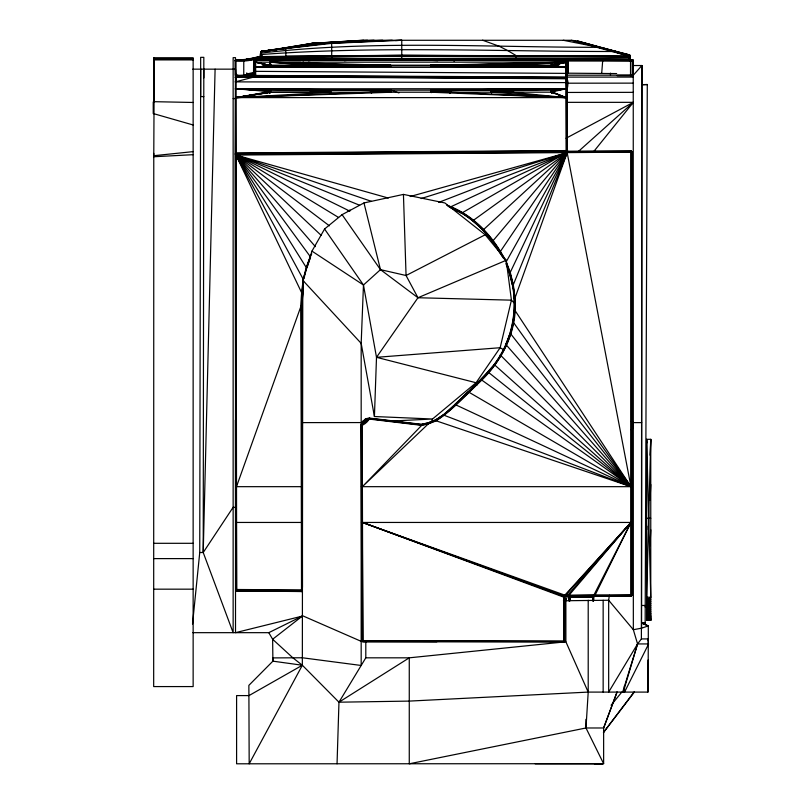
<?xml version="1.0" encoding="UTF-8"?>
<svg xmlns="http://www.w3.org/2000/svg" width="804" height="804" viewBox="0 0 804 804"><rect width="100%" height="100%" fill="white"/><g stroke="black" fill="none" stroke-linecap="round" stroke-linejoin="round"><path stroke-width="1.21" d="M153.775 153.413L153.675 686.576L193.141 686.576L193.141 57.737L153.805 57.737L154.267 59.265L193.141 59.265M154.207 63.486L154.267 59.265L153.775 155.715L193.141 151.634M431.808 421.396L432.522 419.005L476.068 382.734L500.158 347.72L511.424 300.163L506.218 260.285L485.214 234.768L444.843 202.94L403.437 194.407L363.971 202.94L342.082 214.658L324.565 228.999L311.962 251.119L302.786 280.305L302.344 665.24L249.18 763.8L248.868 685.36L272.898 661.159L272.636 639.26L302.344 616.095L235.512 632.668L235.512 57.657L233.14 57.657L233.14 632.668L203.221 552.509L203.824 57.335L200.658 57.335L200.658 96.591L203.824 96.591M203.814 77.938L203.824 69.154M567.162 99.284L567.162 97.756L566.116 97.616L235.522 97.616L236.547 590.99L302.475 591.442L301.51 589.925L300.957 306.244C301.259 288.334 303.751 269.983 311.741 253.752M247.431 75.566L243.753 75.988L243.773 59.888L261.33 57.456M254.607 77.033L254.607 60.933L255.652 59.888L567.564 59.908L567.815 72.943M254.597 76.29L254.908 58.963L261.411 56.622M566.569 90.159C567.875 88.802 568.981 78.712 566.177 78.32L255.049 76.712C252.376 76.531 255.2 77.144 254.607 75.335L254.918 76.119L254.607 60.993L255.652 59.948L254.607 61.003L255.26 58.692L235.17 60.189L235.17 75.345M567.081 76.29L567.162 60.933L566.116 59.808L262.606 59.787C259.692 58.491 259.833 52.974 261.491 51.275C259.993 52.23 260.556 55.496 260.818 57.506C263.22 63.335 263.029 55.727 261.22 54.531L261.491 51.215M567.111 76.491L567.232 60.933L566.116 59.808L632.276 59.918L633.24 60.531L633.341 629.713L637.562 643.934L623.251 692.093M567.453 72.943L567.463 60.933L566.116 59.808L632.678 59.978M568.197 72.943L568.197 59.797M609.362 595.282L608.668 600.256L608.668 692.093L637.562 643.934L641.391 638.919L641.894 65.526L633.341 65.526M563.423 600.759L608.668 600.256L633.341 629.713L641.572 628.175L641.894 65.526L633.341 75.184L566.589 75.184M641.883 84.33L641.894 65.526L641.904 84.792L647.29 84.52L641.934 84.641M192.528 624.035L199.744 552.509L200.658 69.154M253.531 73.013L253.652 58.762L261.089 56.391L253.652 58.762M253.913 72.973L254.054 58.782L261.883 58.109M254.275 72.953L254.285 59.355L256.798 57.928M254.506 71.737L254.908 58.963L235.281 60.3M366.614 641.682L362.845 641.672L362.202 425.628C362.524 422.06 365.83 419.045 369.448 419.105L421.698 425.356L428.271 423.909L436.2 420.834L630.949 486.671L567.172 152.659L566.187 151.082L565.785 67.325L566.116 59.888L567.564 59.908M235.17 81.877L566.569 82.601L567.152 151.494L631.572 151.504L631.663 595.372L594.628 595.754L593.282 597.111L593.282 600.869M567.182 78.802L567.162 60.893L566.498 59.958L567.132 61.305L567.091 60.521L633.24 60.531L633.24 75.747L617.221 75.717M153.996 57.737L153.785 101.676L193.141 102.47M648.295 643.934L648.295 625.904L641.592 623.17L645.17 623.17L647.29 84.52M285.35 48.672L286.767 47.496L311.801 43.356L362.493 40.28L571.282 40.29L577.453 40.964L617.02 52.009M567.212 92.45L567.182 89.053L566.167 88.711L550.72 90.128L491.626 90.782L491.606 92.983L491.626 90.782L490.651 90.138L390.895 90.169L235.17 88.882M253.963 76.752L566.619 77.938L567.152 78.259L567.383 151.353L631.351 151.172L631.914 151.735L631.914 595.02L630.949 596.065L594.628 596.065L593.593 596.719L593.513 600.869M563.313 40.28L603.784 48.32L629.291 54.803C630.557 55.526 630.406 59.375 628.899 59.375L401.769 58.501L262.586 59.275L261.682 59.235L260.486 56.853L261.149 51.376L260.888 54.622C262.406 55.295 262.968 62.943 261.149 57.707M567.101 63.134L566.056 62.119L270.224 62.189L269.792 65.466L270.224 62.189L274.496 59.888L312.022 59.084M510.168 92.812L510.63 90.209L510.6 92.45M382.634 40.28L321.992 43.356L286.767 48.129C285.048 48.32 288.164 47.607 285.51 47.818L261.33 51.436L260.848 52.34L261.682 51.295L274.968 49.758M629.2 59.546C630.356 61.446 632.557 59.285 633.019 60.933L632.899 75.968M632.276 60.24L629.592 60.009M153.976 59.898L153.795 76.621L153.805 59.898L193.141 59.898M270.596 92.259L269.802 91.626L235.914 97.616L370.825 92.199L390.895 92.239L235.914 97.616L270.596 92.259L551.021 92.179L566.167 88.711L235.914 88.792L270.054 90.48L270.033 92.721L270.054 90.48L270.667 90.209L390.895 90.169L398.935 92.922M370.704 92.42L370.795 90.209L390.603 90.209L390.533 92.46L390.603 90.209L371.287 90.5L371.267 92.701L371.287 90.5L370.523 90.179L235.914 88.792L269.802 91.626M551.383 92.601L551.413 90.39L550.72 90.128L550.72 92.359M551.695 93.043L551.413 90.39L566.167 88.711L430.592 90.159L430.592 92.38M647.753 692.093L648.074 659.994M648.275 640.798L648.225 638.708M301.771 591.543L301.611 590.548L236.627 590.297C234.597 588.94 237.18 592.397 236.667 589.875L235.904 76.692L253.652 76.641C256.446 76.601 252.888 71.455 255.652 71.345L566.147 73.385L567.192 74.079L567.222 78.943M235.512 60.933L235.512 59.968M371.307 92.751L371.287 90.5M330.273 90.349L329.831 91.515L330.836 92.249L235.914 97.616L270.767 92.269L310.766 92.219L330.273 90.349L330.223 92.611L330.735 90.189L330.735 92.41M551.433 92.641L551.484 90.46L566.167 88.711L430.592 90.159L450.572 90.229L450.572 92.45M629.029 59.898L629.954 56.813L629.612 54.943L630.014 57.235L629.11 59.787L629.602 59.114L629.11 59.717L401.769 58.782L262.606 59.566L260.586 54.853L261.28 53.064C372.654 40.009 484.943 47.295 596.759 47.315L629.381 56.23L630.014 57.235L629.301 54.984L577.453 40.964M199.744 552.509L203.221 552.509L215.1 69.154M270.325 92.52L270.375 90.279L235.914 88.792L330.735 90.189L310.766 92.219L311.51 91.123L310.565 90.199L235.914 88.792L269.762 90.973L270.054 90.48M272.857 657.903L302.344 657.772L361.177 665.471L365.8 657.823L365.8 641.783L361.177 641.341L302.344 615.643M650.054 604.367L650.768 620.266L646.657 619.884L650.768 619.884L646.657 618.648L650.768 618.648L646.657 616.507L650.768 616.507L646.657 613.522L650.768 613.522L646.657 609.844L650.768 609.844L646.657 605.713L650.768 605.713L646.657 601.422L650.768 601.422L646.657 597.231L650.768 439.316L646.657 439.316L646.657 620.266L650.768 620.266L650.768 439.316L650.054 455.205M270.606 92.44L270.667 90.209L235.914 88.792L269.873 90.701L269.913 92.872M269.742 91.435L269.762 93.184M337.047 763.8L338.966 702.193L361.177 665.471L361.177 343.368L363.468 285.008L324.565 228.999M390.442 92.138L389.87 91.033L390.603 90.209L371.358 90.571L371.368 92.822M390.834 92.4L390.895 90.169M254.607 68.219L255.652 67.365L330.836 65.224L270.224 62.189L270.134 65.265L270.224 62.189L390.895 65.275L371.458 65.506L270.224 62.189L255.652 62.139L254.677 62.772M286.425 48.34L326.856 43.356L392.241 40.28M254.687 75.737L566.177 77.485L567.222 78.099M286.536 47.557C284.576 48.923 287.128 48.019 285.209 48.049L265.421 51.014M367.528 40.28L314.354 43.356L286.767 47.808L285.862 48.602L286.767 47.567L312.404 43.356L363.689 40.28M392.473 421.005L432.522 419.005L374.423 416.522L376.503 357.318L363.468 285.008L311.962 251.119M625.643 54.009L623.834 53.526L629.622 55.144L630.014 56.742L629.874 55.225L629.894 56.009M633.15 65.908L633.24 60.531L629.592 60.581M567.152 89.887C566.84 71.395 566.287 96.852 566.498 97.616L566.519 150.569L567.152 151.976L631.994 152.127M431.034 92.49L430.864 90.189L430.864 92.42M550.901 92.38L550.981 90.169L566.167 88.711L490.651 90.138L490.651 92.37L490.651 90.138L510.821 90.159L510.852 92.38M303.088 289.118L301.922 306.264L302.465 587.342M646.657 529.796L646.828 526.128M646.657 575.031L646.828 571.363M650.054 500.45L650.768 484.551M646.828 616.598L646.657 620.266L648.717 620.175L648.717 599.302L650.768 597.231L646.657 439.316L646.828 442.984M650.054 545.685L650.768 529.796M235.17 60.933C244.617 61.526 253.009 60.792 260.888 56.672M567.081 78.953L567.121 61.405L566.076 60.431M490.993 92.44L491.103 90.239L510.63 90.209L491.133 92.108L510.761 92.189L566.116 97.616L551.614 91.716M641.391 638.919L648.295 638.919L648.054 692.093L588.206 692.093L409.266 701.098L338.966 702.193L302.344 665.24L248.989 695.591L236.597 695.591L236.597 763.8L603.633 763.71L585.985 727.982L588.206 692.093L588.206 600.256M567.121 76.028L567.162 60.893L633.321 60.933L632.678 59.988L629.592 59.938M603.824 48.33L629.301 55.225C630.436 53.456 628.065 60.431 631.763 60.3L632.678 59.998L630.537 59.898L630.527 76.078M566.77 67.868L550.72 65.184L270.767 65.164L270.224 62.189L269.993 65.325L270.224 62.189L311.51 65.667M286.767 48.17L285.752 48.361L285.842 56.36L401.759 55.386L629.381 56.23L629.11 59.868L515.736 59.114L515.776 55.386L507.625 50.551L499.264 46.27L482.541 40.2M371.458 65.506L370.523 66.179L255.652 67.365L269.802 65.797L551.755 65.807L565.785 67.325L490.651 65.275L566.056 62.119L551.594 65.436L566.056 62.119L450.863 65.335L449.938 65.878L431.597 65.647L430.693 66.23L565.785 67.325L551.765 65.717L565.785 67.325L450.964 66.25L430.693 65.315L566.056 62.119L551.685 65.516L565.785 67.325L490.651 66.29L491.676 65.697L509.987 65.727L566.056 62.119L551.725 65.566L565.785 67.325L255.652 67.365L269.792 65.466L255.652 62.139L269.762 65.506L255.652 67.365L390.895 66.199L389.89 65.616M601.724 72.943L602.759 59.818M629.18 58.541L629.11 59.868L628.668 59.054L515.947 58.29L262.204 58.923L261.581 58.873L260.365 55.536L261.22 54.531C378.443 45.818 496.098 51.556 613.482 51.506L629.632 56.25L629.301 54.984L629.994 55.938M645.17 623.17L641.622 622.919L648.295 625.904L641.582 628.175M260.918 53.898L260.747 51.868L261.491 51.275L331.67 43.356L401.759 40.28L401.769 58.943L273.511 59.486M285.008 48.722L286.073 47.677M631.843 151.745L630.949 151.172L568.207 151.604L567.081 150.569L235.17 152.951L235.552 76.732L566.177 78.762L567.222 79.385M362.845 641.672L361.82 425.597C362.142 421.849 365.609 418.673 369.408 418.723L421.658 424.974C441.758 422.361 454.361 404.643 468.742 392.352C480.48 380.955 492.872 369.8 500.791 355.237C518.007 327.851 518.811 292.475 506.309 263.109M632.637 76.058L632.678 59.998L630.768 60.3M631.351 151.172L631.351 595.985L594.628 595.985L593.664 596.709L593.583 600.869M594.236 596.136L593.834 595.181L630.949 522.449L563.805 596.307L564.036 641.954L564.699 641.069L361.8 640.627L362.453 641.592L436.894 641.753M506.218 264.506C520.128 297.098 515.686 336.203 494.128 364.463L630.949 486.671L443.225 414.934L435.708 419.909L427.969 422.904L421.577 424.311L369.348 418.07C365.237 418.09 361.609 421.537 361.157 425.547L361.88 640.627L362.453 641.512M510.329 91.957L510.178 90.561L491.133 92.108L510.761 92.189M564.609 597.111L565.353 596.065L564.941 595.181L362.493 522.449L563.654 597.111L565.735 595.985L565.735 595.02L630.949 522.449L594.628 596.065M361.157 425.547L361.348 424.15M303.58 280.787L301.942 292.576L301.339 306.254L302.013 591.654M303.44 284.375L301.691 306.264L302.274 591.613L301.51 589.925L235.703 589.493L235.411 420.09M302.173 591.382L236.587 590.659L235.954 589.955L235.17 155.041L235.914 155.041L301.56 292.535L302.525 292.626L303.339 286.757M631.612 435.034L633.341 422.613L631.572 420.844M329.791 65.637L330.836 66.139L255.652 67.365L269.732 65.576L255.652 67.365L270.767 66.089L255.652 67.365L269.722 65.626M629.974 55.757L629.522 55.355L629.341 55.958M254.607 61.034L255.652 59.998L566.076 60.36L567.051 60.913L566.478 60.35M629.11 59.868L629.582 57.365M629.854 57.566L629.381 59.526L631.763 60.3L629.421 59.476L629.823 57.396M510.389 92.591L510.309 90.42L491.435 91.867L491.626 90.782M551.705 91.535L551.725 90.882L566.167 88.711L514.037 90.128L513.002 92.359M569.554 600.869C572.347 596.638 565.674 592.91 564.046 597.111L564.046 642.034L564.609 641.471L564.699 597.111M260.918 51.878L261.521 51.456M567.162 75.375L566.85 76.089M631.341 595.905L631.994 595.02L564.941 595.181M254.607 61.194L255.652 60.159L566.076 60.531L567.121 61.596M629.241 59.395L629.371 56.581L515.917 55.747L401.759 55.637L261.863 57.054M567.232 89.716L566.85 60.179L632.989 60.591L629.18 59.576M260.707 56.602L260.818 57.506M632.668 60.541C629.512 59.988 635.291 60.179 631.271 60.37L629.21 59.627M304.033 278.405L306.636 267.642L310.525 256.958L235.914 155.041L631.914 152.127M567.212 77.697L566.177 77.104L255.652 75.475L254.295 76.621M491.686 65.888L509.987 65.827M567.212 87.204L566.579 88.651L566.076 60.36M631.401 429.869L633.341 422.613L641.692 422.613M567.212 87.636L566.589 88.239M629.371 56.069L616.99 52.019M566.589 87.375L567.212 86.782M254.526 76.4L254.607 75.455M505.987 263.25C520.449 296.153 516.238 335.931 494.38 364.644C483.073 379.599 468.471 391.628 455.124 404.673C445.707 413.769 435.165 423.015 421.618 424.612L369.378 418.371C365.408 418.321 361.8 421.658 361.458 425.577L362.222 641.25L564.006 641.773L564.388 597.111C566.026 593.523 571.694 597.292 568.991 600.869L568.609 596.367L565.343 596.136M622.678 692.093L637.562 643.934L648.627 643.934L624.557 692.093L624.386 685.923M567.212 86.36L567.142 87.033M390.071 91.837L370.825 92.199L371.358 90.571M551.433 91.937L566.116 97.616L430.693 92.219L431.627 91.294L431.125 90.299L450.32 90.37L450.32 92.601M236.165 590.719L235.622 589.453M261.38 51.959L261.913 51.295L275.068 49.758M236.487 486.671L300.957 306.244L301.992 306.264L302.214 415.256M628.899 59.375L629.291 56.933L401.759 55.989L261.813 57.315L260.406 55.185M388.302 198.045L235.914 155.041L306.274 267.531L306.977 267.742L310.525 256.958M588.206 692.093L565.875 641.783L565.875 600.256L567.654 595.573M631.562 427.296L633.341 422.613L631.15 421.386M435.708 419.909C435.879 420.211 436.029 420.522 436.2 420.834C453.265 409.578 466.923 393.97 481.807 380.101C503.575 358.956 517.766 328.635 515.022 297.902L567.172 152.659L451.084 206.658L450.672 207.623L462.089 213.452L462.622 212.557L568.207 151.604M454.913 404.452L468.3 391.86L630.949 486.671L510.942 334.173L510.017 333.861L505.786 344.403L630.949 486.671L454.913 404.452L443.225 414.934L435.748 419.969L427.989 422.974L421.587 424.381L421.698 425.356L362.383 486.671L428.271 423.909L427.969 422.904M551.021 92.179L566.116 97.616L450.602 92.158L430.693 92.219L449.928 91.013L449.959 93.153L450.32 90.37L430.592 90.159M242.848 77.154L243.712 75.184M629.421 58.401L629.381 59.476M261.109 51.989L261.571 51.406L261.39 51.918M632.989 76.058L633.24 75.345L617.241 75.345M567.865 596.065L567.865 595.02L630.949 522.449L568.267 596.136M203.221 552.509L233.14 507.284L235.512 507.414M255.21 60.069L255.25 75.536L254.617 76.601L235.2 77.013M478.491 383.357L376.503 357.318L417.959 297.741L506.218 260.285M365.478 420.211C363.78 419.115 367.378 417.547 366.996 419.527C365.85 419.899 360.142 421.427 362.745 423.427M634.004 692.093L603.422 732.565L634.326 692.093M494.189 364.503L481.124 379.408L481.807 380.101L630.949 486.671L515.203 310.776L514.228 310.726M594.106 151.092L633.341 102.339L566.77 102.339M551.755 65.807L565.785 67.325L550.72 66.25M611.1 705.219L621.824 692.093M632.276 76.078L632.276 59.918L630.648 60.3M454.963 404.502L488.139 372.061L630.949 486.671L513.836 322.987L512.801 322.796M631.291 60.37L633.25 60.551L632.637 60.24M567.805 151.524L566.719 152.147L235.15 154.499M568.609 596.367L569.343 595.633L593.834 595.181M286.234 47.667L285.862 48.602M632.989 60.23L632.668 60.059M235.914 81.737L255.049 76.712L255.652 75.475L255.652 58.561M566.569 86.973L567.091 83.787M502.048 256.205L492.47 241.421L483.033 230.085L567.172 152.659L410.161 196.528M286.073 48.27L285.199 48.632L286.304 48.24M629.09 59.305C630.738 58.049 629.612 55.084 629.823 55.938L629.823 56.521L615.472 51.747L571.282 40.29M363.468 285.008L380.473 269.642L406.06 275.511L485.214 234.768M632.286 59.938L629.341 60.059M578.367 151.484L633.341 102.339L566.096 138.228M285.48 48.592L286.425 48.28L285.752 48.562M329.891 65.486L311.389 65.456M262.024 59.456L261.642 57.265L262.385 56.612L285.842 56.26L401.759 55.265L629.381 56.23M492.47 241.421L567.172 152.659L421.145 198.558M567.463 151.303L235.14 153.996M338.966 702.193L409.266 657.823L565.875 641.783L365.8 641.783M235.2 60.22L247.642 59.446M347.841 211.15L349.991 210.055M192.88 632.668L268.787 632.668L302.344 616.095M261.159 51.737L268.968 50.491L261.28 51.647M438.713 202.387L567.172 152.659L513.294 284.737L515.022 297.902L513.977 297.972M566.609 87.797L567.142 87.475L566.86 84.018M235.17 77.295L254.607 77.144M235.512 75.184L237.863 75.184M257.26 57.566L260.586 56.471M286.536 48.2L285.953 48.531L286.767 47.878L317.65 43.356L374.051 40.28M390.252 65.375L371.146 65.345M270.204 65.235L270.767 65.164L270.224 62.189L270.566 65.174M491.133 66.24L511.022 66.3L491.636 65.988L510.058 65.978M262.395 56.712L261.521 57.597L401.759 56.34L629.904 56.933M551.544 65.395L566.056 62.119L550.72 65.184M255.511 72.058L247.009 73.948L247.009 75.184L255.481 74.4M551.484 65.355L566.056 62.119L550.981 65.204M551.253 65.265L566.056 62.119M361.961 641.019L564.609 641.471M260.516 56.36L243.873 59.928M245.069 59.908L259.461 56.903M244.758 59.938L250.838 58.682M253.27 58.179L259.35 56.923M153.785 101.867L153.232 101.977L153.232 113.545L193.141 124.982M603.633 763.71L603.633 727.982L617.03 692.093L603.633 727.982L585.985 727.982L409.266 763.8L409.266 657.823L365.8 657.823M567.242 150.961L235.16 153.494M301.54 45.456L303.952 44.984M306.364 44.521L312.404 43.356M282.254 48.692L285.842 48.009M307.228 44.662L309.6 44.23M311.972 43.788L314.354 43.356M566.167 88.711L551.765 91.174L551.765 93.405M315.198 43.768L317.65 43.356M255.652 60.069L254.898 60.35L254.918 71.556M266.516 51.054L268.928 50.662M285.842 47.908L271.42 50.3M285.953 48.23L272.777 50.21M270.084 92.018L235.914 97.616L270.315 92.169M266.647 51.124L270.325 50.572M280.114 49.456L283.782 48.903M285.842 47.737L261.682 51.325L260.948 51.979L261.702 51.567M308.414 60.772L319.59 59.144M251.361 58.813L244.014 59.858L235.904 59.878L235.914 75.345M269.732 65.667L255.652 67.365L270.315 66.039M265.26 51.014L276.476 49.677M278.968 49.376L283.953 48.783M267.722 51.024L270.194 50.722M273.893 50.29L276.365 49.989M281.299 49.406L283.772 49.114M277.46 49.476L279.852 49.195M277.38 49.476L279.802 49.195M243.753 75.335L247.421 74.923M247.421 75.264L238.125 75.687M235.2 60.571L243.773 60.551L254.677 59.335L254.607 76.129M287.078 47.778L289.571 47.496M344.343 60.702L359.187 59.054M593.664 596.709L568.83 596.709M564.77 596.709L362.493 522.449L565.001 596.367M269.893 65.878L255.652 67.365L270.234 66.018M389.97 91.676L370.825 92.199L390.603 90.209L371.559 91.003L371.559 93.234M287.078 47.888L289.551 47.647M311.178 91.978L330.735 90.189L310.465 90.189L310.465 92.41M371.247 91.957L390.603 90.209L371.569 91.304M389.86 91.304L370.825 92.199L390.181 90.45M311.248 91.907L330.735 90.189L310.997 90.339L310.997 92.56M431.155 92.058L450.32 90.37L431.286 90.42L431.306 92.671M389.87 91.033L370.825 92.199L390.111 90.52M329.941 90.691L310.766 92.219L330.836 92.249M371.428 91.736L390.603 90.209M370.825 92.199L390 90.671M431.376 91.877L450.32 90.37L431.557 90.802M311.409 91.676L330.735 90.189L311.228 90.52L311.248 92.761M376.503 357.318L500.158 347.72L503.435 349.559M431.487 91.726L450.32 90.37L431.627 91.093M491.636 91.535L510.63 90.209L490.651 90.138M329.821 90.952L310.766 92.219L330.142 91.998M311.5 91.395L330.735 90.189L311.47 90.932L311.47 93.143M509.997 91.013L491.133 92.108L510.198 91.817M509.987 91.073L491.133 92.108L510.309 90.42L510.309 92.641M491.696 91.174L510.63 90.209L491.194 90.289L491.194 92.51M153.775 156.75L193.141 154.68M330.735 90.189L311.51 91.123L311.51 93.344M431.627 91.294L450.32 90.37L430.693 92.219L450.602 92.158M395.498 40.572L401.759 40.28M450.421 92.078L449.938 91.385L430.693 92.219L450.119 90.571L450.119 92.802M329.811 91.425L310.766 92.219L330.122 90.47L330.122 92.681M491.676 90.973L510.63 90.209L491.415 90.47L491.415 92.691M329.831 91.515L310.766 92.219L329.952 91.777M255.481 73.646L247.009 73.948L246.768 72.893M510.027 91.475L491.133 92.108L510.058 91.566M450.029 91.656L430.693 92.219L450.079 91.746M430.793 66.23L449.938 65.878L430.592 65.315L450.572 65.365M430.894 66.209L449.938 65.878L430.763 65.325M431.075 66.179L449.938 65.878L430.954 65.345M449.959 65.918L430.592 66.23L450.692 66.24M277.239 59.094L297.118 59.104M300.837 59.345L273.501 59.315M285.842 56.36L286.023 59.707L300.847 59.546M431.306 66.109L449.938 65.878L431.125 65.375M491.535 65.516L510.922 65.245L491.013 65.305M629.592 60.23L632.276 60.21M510.238 65.425L491.475 65.476L510.922 65.245L491.194 65.345M510.46 65.335L491.475 65.476L510.721 65.265M491.344 65.405L510.922 65.245L491.274 65.375M431.436 66.049L449.938 65.878L431.286 65.425M491.475 65.476L510.54 65.305M431.577 65.928L449.938 65.878L431.416 65.496M450.34 66.159L430.592 66.23L450.511 66.209M244.044 59.938L235.914 59.878L243.773 59.888M566.971 92.45L633.341 92.349M311.801 43.356L331.67 43.356L331.73 59.657M153.805 58.803L193.141 58.803M431.607 65.888L449.938 65.878L431.557 65.606M192.779 69.154L235.512 69.154L235.703 75.124L241.833 76.812M566.488 73.174L616.658 73.576M237.029 75.345L255.783 75.184M566.79 77.104L633.341 77.094M566.971 83.204L633.341 83.134M233.14 98.56L235.512 98.56M302.344 422.613L361.177 422.572M235.522 486.671L302.274 486.671M361.338 486.671L631.994 486.671M646.657 518.279L650.768 518.279M235.512 522.449L302.344 522.449M361.448 522.449L631.994 522.449M153.705 543.303L193.141 543.303M153.695 558.609L193.141 558.609M153.695 589.171L193.141 589.171M568.91 597.111L593.583 597.111M646.657 597.231L650.768 597.231M650.768 599.302L646.657 599.302L650.768 603.573L646.657 603.573L650.768 607.814L646.657 607.814L650.768 611.754L646.657 611.754L650.768 615.12L646.657 615.12L650.768 617.693L646.657 617.693L650.768 619.371L646.657 619.371L650.768 620.175M641.662 605.472L645.23 605.472L645.25 607.08M594.337 763.71L602.678 763.79L535.213 763.8M401.769 58.943L515.816 59.094M273.179 60.551L300.716 60.601M310.997 65.265L330.273 65.295M371.569 65.767L389.87 65.827M431.637 65.777L449.938 65.878L431.597 65.647M510.098 66.018L491.636 65.988L510.761 66.29M311.359 65.898L329.952 65.928M371.368 65.988L390.071 66.018M594.548 763.71L602.678 763.73M273.189 59.828L300.676 59.898M450.481 65.385L430.592 65.315L450.401 65.405M371.559 65.626L389.85 65.737M491.043 66.26L511.022 66.3M510.148 66.059L491.636 65.988L510.49 66.23M238.044 75.948L242.607 75.978M236.557 590.91L302.244 591.553M629.552 60.24L632.034 59.928L632.034 60.551M342.082 214.658L380.473 269.642L417.959 297.741L511.424 300.163L514.078 302.827M406.533 59.074L437.788 60.682M361.227 425.557C363.961 425.055 368.996 420.944 369.358 418.14M490.953 92.179L566.116 97.616M551.021 66.23L565.785 67.325L551.665 65.948M551.112 66.209L565.785 67.325L551.564 66.028M565.785 67.325L551.363 66.139M631.843 595.412L594.628 595.422L593.101 596.538L592.94 600.869M361.418 424.17L362.363 424.411L369.448 419.105L363.629 422.15L362.795 421.527M624.175 53.687L625.08 54.139M606.367 49.134L621.673 53.335M582.679 42.612L615.944 51.768M618.286 52.431L629.904 55.948L629.301 55.225M621.552 53.275L624.959 54.23M567.865 595.754L569.222 597.111L569.222 600.869M631.763 60.3L629.452 59.506M371.508 201.362L235.914 155.041L303.359 279.531M446.582 205.1C473.053 214.316 493.184 236.235 505.656 260.767M447.577 205.854C472.641 215.04 492.028 235.612 504.208 258.928M448.562 206.568C472.631 215.874 491.415 235.572 503.344 258.094M359.599 205.231L235.914 155.041L315.379 246.647M624.065 53.587L624.758 54.37M349.871 211.161L235.914 155.041L321.278 235.471M450.702 207.553C471.476 216.588 488.219 232.989 499.867 252.225L567.172 152.659L473.636 220.155L473.033 220.919L483.033 230.085M500.219 354.906L630.949 486.671M338.605 217.492L235.914 155.041L329.379 225.823M568.669 595.171L569.795 596.307L569.956 600.869M566.92 82.711L567.162 150.569M237.843 76.581L235.944 75.043L235.622 73.244L235.642 76.913M593.895 596.367L593.151 595.633L592.699 596.307L592.548 600.869M302.786 280.305L361.177 343.368L374.423 416.522M629.622 55.375L630.014 56.029M237.311 76.923L235.944 75.043L236.657 77.355M268.787 632.668L272.636 639.26L292.797 657.762L302.344 665.24L272.898 661.159L272.857 657.823M417.959 297.741L406.06 275.511L403.437 194.407M236.999 77.053L235.944 75.043L236.818 77.264M476.068 382.734L477.023 385.056M563.966 595.623L565.875 600.256M363.971 202.94L380.473 269.642M270.224 62.189L270.476 65.184M286.023 59.707L286.003 59.245M551.102 92.45L550.981 90.169L551.021 92.4M566.9 86.822L566.92 90.058M311.228 90.52L311.309 92.872M551.484 90.46L551.534 92.761M567.142 77.867L567.121 73.827M370.795 90.209L370.825 92.44M270.375 90.279L270.405 92.48M235.914 76.852L235.522 81.777M551.725 90.882L551.735 93.174M630.949 151.092L630.949 596.065M610.457 73.174L610.457 75.184M603.151 600.256L603.151 692.093M585.985 719.319L585.985 727.982M454.089 58.923L454.089 61.275M450.964 90.148L450.964 92.38M370.523 90.179L370.523 92.4M310.565 90.199L310.565 92.41M303.198 58.672L303.198 61.034M567.172 152.659L510.269 272.335L513.294 284.737L512.339 284.907L509.274 272.656L510.269 272.335L506.208 261.772L567.172 152.659M269.943 65.908L255.652 67.365L270.013 65.938M450.2 66.109L430.592 66.23L450.27 66.139M450.25 65.456L430.592 65.315L450.18 65.486M450.119 65.516L430.592 65.315L450.069 65.556M269.832 65.425L255.652 62.139L269.792 65.466"/></g></svg>
